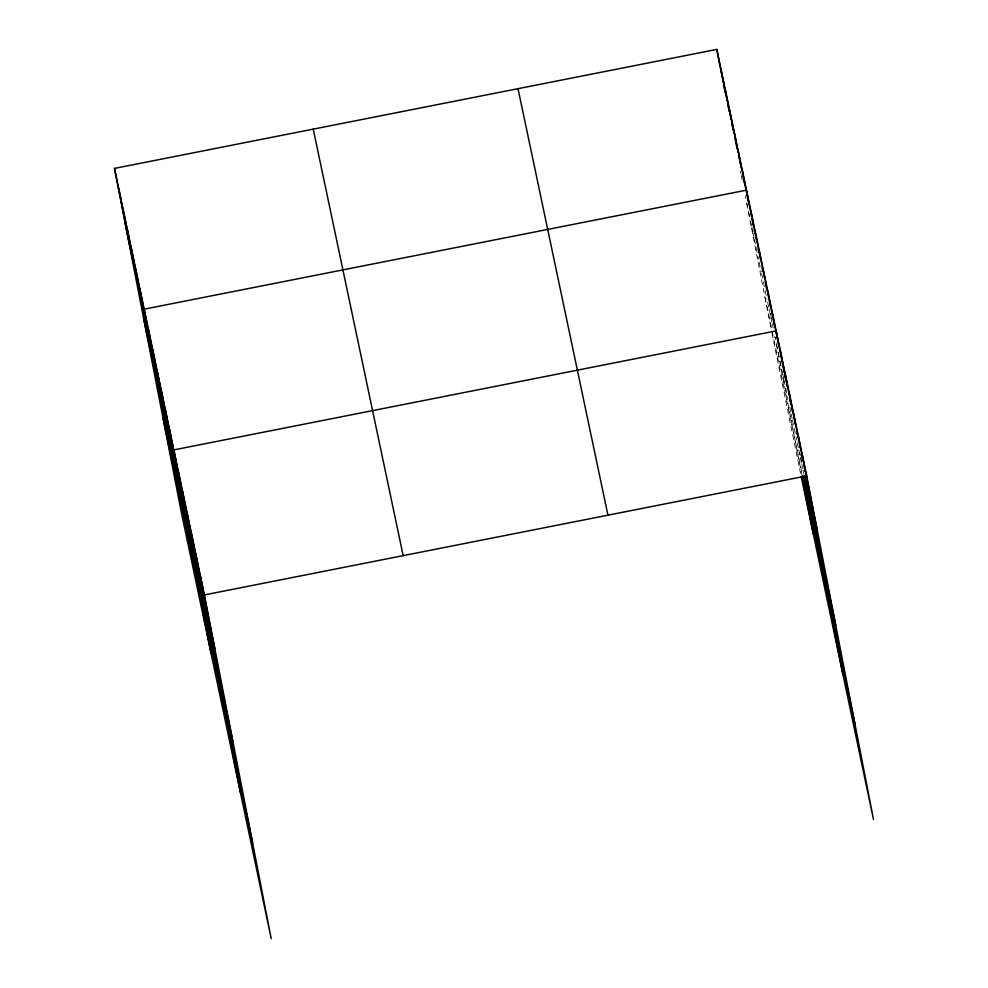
<?xml version="1.0" encoding="UTF-8"?>
<svg xmlns="http://www.w3.org/2000/svg" width="988" height="988" viewBox="0 0 988 988"><rect width="100%" height="100%" fill="white"/><g stroke="black" fill="none" stroke-linecap="round" stroke-linejoin="round"><path stroke-width="0.74" stroke-dasharray="4.94 3.71" d="M746.73 203.083L750.065 218.879M750.67 221.757L751.572 226.067M751.88 227.499L752.782 231.81M753.091 233.242L754.005 237.552M754.301 238.985L757.635 254.781M757.932 256.225L758.537 259.091M759.142 261.968L761.266 272.021M761.575 273.454L767.021 299.302M767.627 302.18L768.837 307.923M769.146 309.355L771.863 322.286M772.171 323.718L773.073 328.028M776.407 343.824L779.742 359.632M780.038 361.065L782.459 372.55M782.768 373.983L783.669 378.293M783.978 379.738L787.918 398.399M789.733 407.019L790.943 412.762M791.24 414.207L792.154 418.504M792.45 419.949L796.699 440.055M797.304 442.92L798.514 448.676M798.81 450.108L801.54 463.039M801.848 464.471L802.75 468.781M803.059 470.214L803.96 474.524M764.996 297.376L802.231 474.03M800.552 473.511L771.48 330.733M799.823 452.714L800.379 455.616M800.663 457.061L801.515 461.421M770.43 313.418L771.838 320.668M776.37 343.997L801.713 474.376M740.469 171.22L741.037 174.123M741.309 175.568L742.161 179.927M745.261 195.871L745.829 198.773M746.693 203.256L771.196 329.288M775.494 339.514L774.888 336.649L775.494 339.514"/><path stroke-width="1.48" d="M114.485 168.405L204.405 594.912L271.206 938.6L181.286 512.093L114.485 168.405L716.794 49.4L806.714 475.907L873.515 819.595L801.157 476.389M204.405 594.912L806.714 475.907M805.603 474.82L817.15 529.568M835.749 625.281L804.269 475.957L842.949 674.582M802.54 475.475L854.916 723.883M518.021 88.673L607.953 515.18M313.245 129.132L403.166 555.639M124.908 222.065L214.841 648.573M143.519 317.778L233.44 744.285M162.687 416.38L252.607 842.888M802.342 455.184L812.778 508.857M797.983 434.473L803.195 461.31M803.775 464.286L805.22 471.745M805.8 474.722L808.406 488.134M793.611 413.762L800.28 448.046M801.725 455.493L802.305 458.481M789.239 393.039L795.328 424.346M796.773 431.805L797.353 434.782M784.88 372.328L791.252 405.117M791.833 408.106L792.413 411.082M780.508 351.605L787.461 387.382M789.783 399.313L790.363 402.289M782.508 363.695L776.136 330.894L173.826 449.898L240.64 793.586M783.089 366.671L784.25 372.637M784.83 375.613L785.411 378.602M771.9 310.788L778.569 345.071M767.664 290.682L772.591 316.024M773.159 319.001L774.617 326.46M763.415 270.576L768.639 297.4M769.22 300.389L770.665 307.836M759.179 250.47L764.687 278.789M765.268 281.778L766.713 289.225M754.943 230.365L760.735 260.177M762.18 267.625L762.761 270.613M750.707 210.259L756.783 241.554M758.241 249.013L758.821 251.989M753.708 227.413L746.459 190.153L144.162 309.158L210.963 652.846M754.289 230.402L754.869 233.378M802.281 477.278L813.272 533.841M742.223 170.035L748.892 204.331M737.987 149.929L742.037 170.801M742.618 173.789L744.94 185.707M733.751 129.823L738.098 152.189M738.666 155.165L740.988 167.096M729.502 109.717L734.146 133.565M734.726 136.554L737.036 148.484M725.266 89.612L731.058 119.425M731.639 122.413L733.096 129.86M721.03 69.506L727.119 100.813M727.687 103.789L729.144 111.249M716.794 49.4L723.167 82.189M723.747 85.178L725.192 92.625M200.033 574.189L210.469 627.862M195.673 553.478L206.097 607.138M191.302 532.767L201.737 586.427M186.93 512.043L197.365 565.716M182.57 491.332L192.993 544.993M178.198 470.609L188.634 524.282M169.59 429.792L180.026 483.453M165.354 409.687L175.778 463.347M161.118 389.581L171.542 443.242M156.87 369.475L167.305 423.136M152.634 349.369L163.069 403.03M148.398 329.263L158.821 382.924M139.913 289.039L150.349 342.713M135.677 268.934L146.113 322.607M131.441 248.828L141.864 302.501M127.193 228.722L137.628 282.395M122.957 208.616L133.392 262.277M118.721 188.51L129.156 242.171"/></g></svg>
